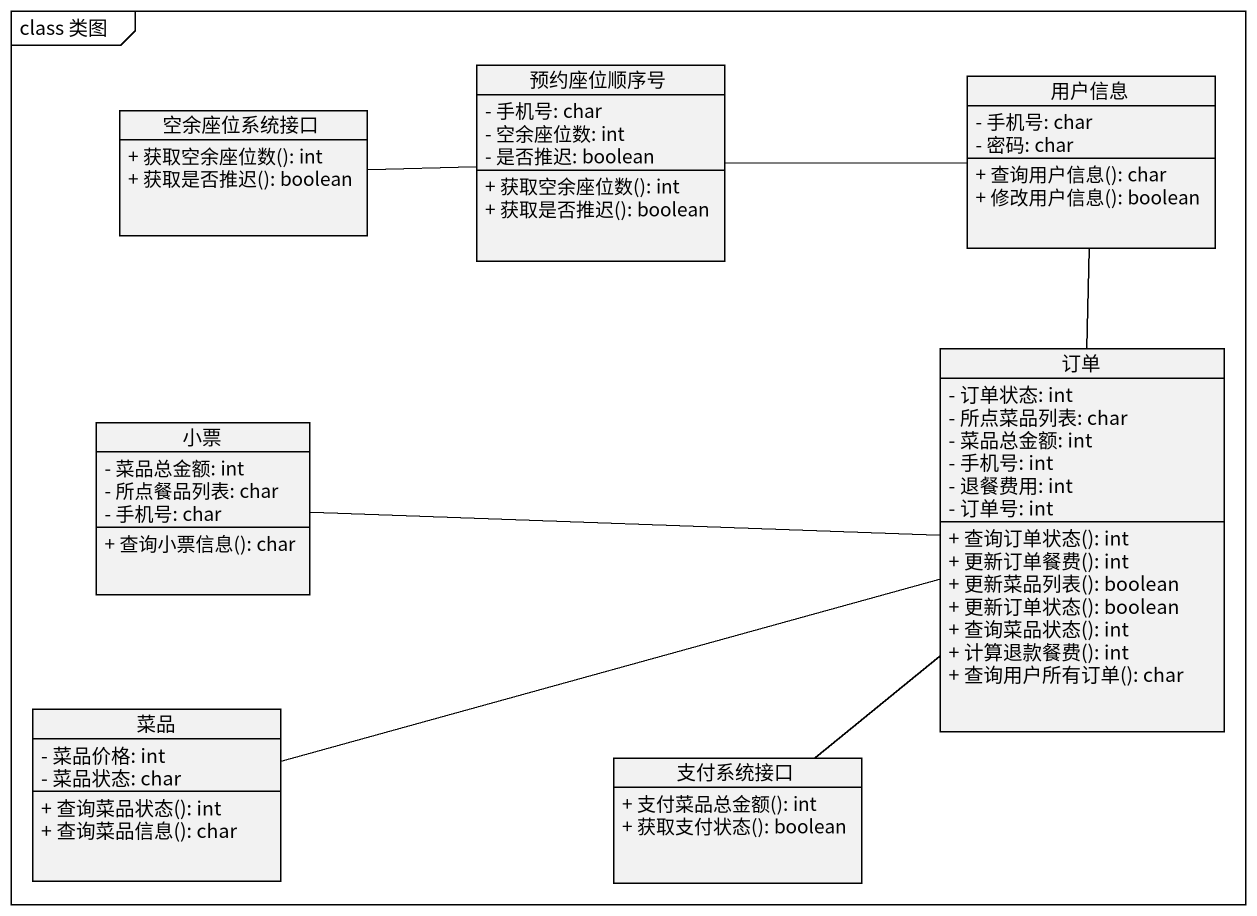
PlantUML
@startuml
mainframe class 类图
hide circle
hide empty members
skinparam classAttributeIconSize 0
class 预约座位顺序号 {
  - 手机号: char
  - 空余座位数: int
  - 是否推迟: boolean
  + 获取空余座位数(): int
  + 获取是否推迟(): boolean
}
class 用户信息 {
  - 手机号: char
  - 密码: char
  + 查询用户信息(): char
  + 修改用户信息(): boolean
}
class 空余座位系统接口 {
  + 获取空余座位数(): int
  + 获取是否推迟(): boolean
}
class 订单 {
  - 订单状态: int
  - 所点菜品列表: char
  - 菜品总金额: int
  - 手机号: int
  - 退餐费用: int
  - 订单号: int
  + 查询订单状态(): int
  + 更新订单餐费(): int
  + 更新菜品列表(): boolean
  + 更新订单状态(): boolean
  + 查询菜品状态(): int
  + 计算退款餐费(): int
  + 查询用户所有订单(): char
}
class 小票 {
  - 菜品总金额: int
  - 所点餐品列表: char
  - 手机号: char
  + 查询小票信息(): char
}
class 菜品 {
  - 菜品价格: int
  - 菜品状态: char
  + 查询菜品状态(): int
  + 查询菜品信息(): char
}
class 支付系统接口 {
  + 支付菜品总金额(): int
  + 获取支付状态(): boolean
}
用户信息 -left- 预约座位顺序号
用户信息 -- 订单
空余座位系统接口 -right- 预约座位顺序号
小票 -right- 订单
菜品 -right- 订单
支付系统接口 -up- 订单
@enduml
